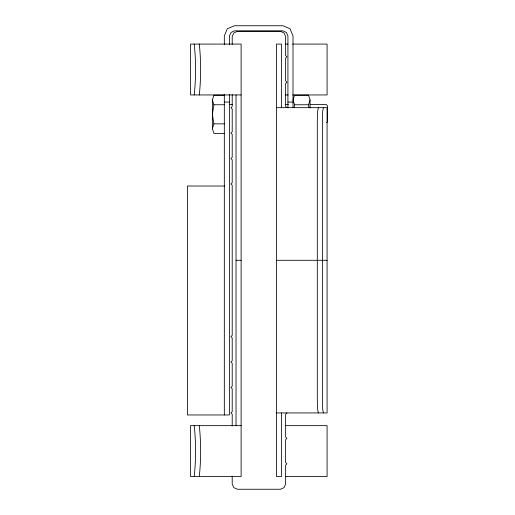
<?xml version="1.0" encoding="UTF-8"?>
<svg xmlns="http://www.w3.org/2000/svg" width="515" height="515" viewBox="0 0 515 515"><rect width="100%" height="100%" fill="white"/><g stroke="black" fill="none" stroke-linecap="round" stroke-linejoin="round"><path stroke-width="0.77" d="M224.328 95.211L213.899 95.211L212.373 99.981L213.899 104.757L212.373 114.304L213.899 123.851L212.373 128.621L213.899 133.398L224.328 133.398M294.071 107.693L294.541 104.757L293.009 99.981L294.541 95.211L308.53 95.211L310.056 99.981L310.056 107.938M194.2 94.947C196.022 78.171 196.022 60.841 194.2 44.071M199.273 94.947C201.095 78.171 201.095 60.841 199.273 44.071M194.2 476.53C196.022 459.753 196.022 442.424 194.2 425.654M199.273 476.53C201.095 459.753 201.095 442.424 199.273 425.654M318.322 107.667L317.607 111.395L317.304 120.388L317.304 400.213L317.607 409.206L318.322 412.933M323.394 107.667L322.673 111.395L322.377 120.388L322.377 400.213L322.673 409.206L323.394 412.933M309 107.693L308.53 104.757L310.056 99.981M326.594 122.705L327.611 121.637L327.611 105.987L326.085 104.384L310.056 104.384M286.907 412.933L285.632 414.208L285.632 437.1L286.907 438.374L285.632 439.643L285.632 462.541L286.907 463.809L285.632 465.084L285.632 484.164L284.023 487.634L280.546 489.25L237.299 489.25L233.823 487.634L232.214 484.164L232.214 476.214M285.516 44.071L288.078 44.071M292.623 44.071L327.083 44.071L327.083 94.947L292.623 94.947M241.117 94.947L190.511 94.947L190.511 44.071L241.117 44.071L241.117 476.53L190.511 476.53L190.511 425.654L241.117 425.654M285.516 94.947L288.078 94.947M224.328 102.067L229.413 102.067M287.924 102.067L293.009 102.067M229.136 104.384L232.342 104.384M285.22 104.384L288.426 104.384M213.899 104.757L224.328 104.757M294.541 104.757L308.53 104.757M276.478 107.667L327.083 107.667L327.083 412.933L276.478 412.933M213.899 123.851L224.328 123.851M224.495 186.018L187.389 186.018L187.389 414.968L229.413 414.968L229.413 94.348M236.031 260.3L241.117 260.3M276.478 260.3L317.111 260.3M317.304 260.3L327.083 260.3M285.516 425.654L327.083 425.654L327.083 476.53L285.516 476.53M286.907 107.667L285.632 106.393L285.632 83.501L286.907 82.226L285.632 80.958L285.632 58.06L286.907 56.785L285.632 55.517L285.632 36.436L284.023 32.96L280.546 31.351L237.299 31.351L233.823 32.96L232.214 36.436L232.214 44.387M293.009 107.635L293.009 35.928L290.035 28.731L282.838 25.75L234.505 25.75L227.308 28.731L224.328 35.928L224.328 44.76M287.924 107.635L287.924 35.928L286.314 32.451L282.838 30.836L234.505 30.836L231.029 32.451L229.413 35.928L229.413 44.76M281.563 107.667L281.563 44.071L276.478 44.071L276.478 476.53L281.563 476.53L281.563 412.933M236.031 94.947L236.031 425.654M232.214 94.554L232.214 106.393L230.939 107.667L232.214 108.935L232.214 131.834L230.939 133.102L232.214 134.376L232.214 157.275L230.939 158.543L232.214 159.817L232.214 182.709L230.939 183.984L232.214 185.252L232.214 335.342L230.939 336.617L232.214 337.892L232.214 360.783L230.939 362.058L232.214 363.326L232.214 386.224L230.939 387.492L232.214 388.767L232.214 411.659L230.939 412.933L232.214 414.208L232.214 426.047M224.328 94.348L224.328 414.968M212.373 99.981L212.373 128.621"/></g></svg>
